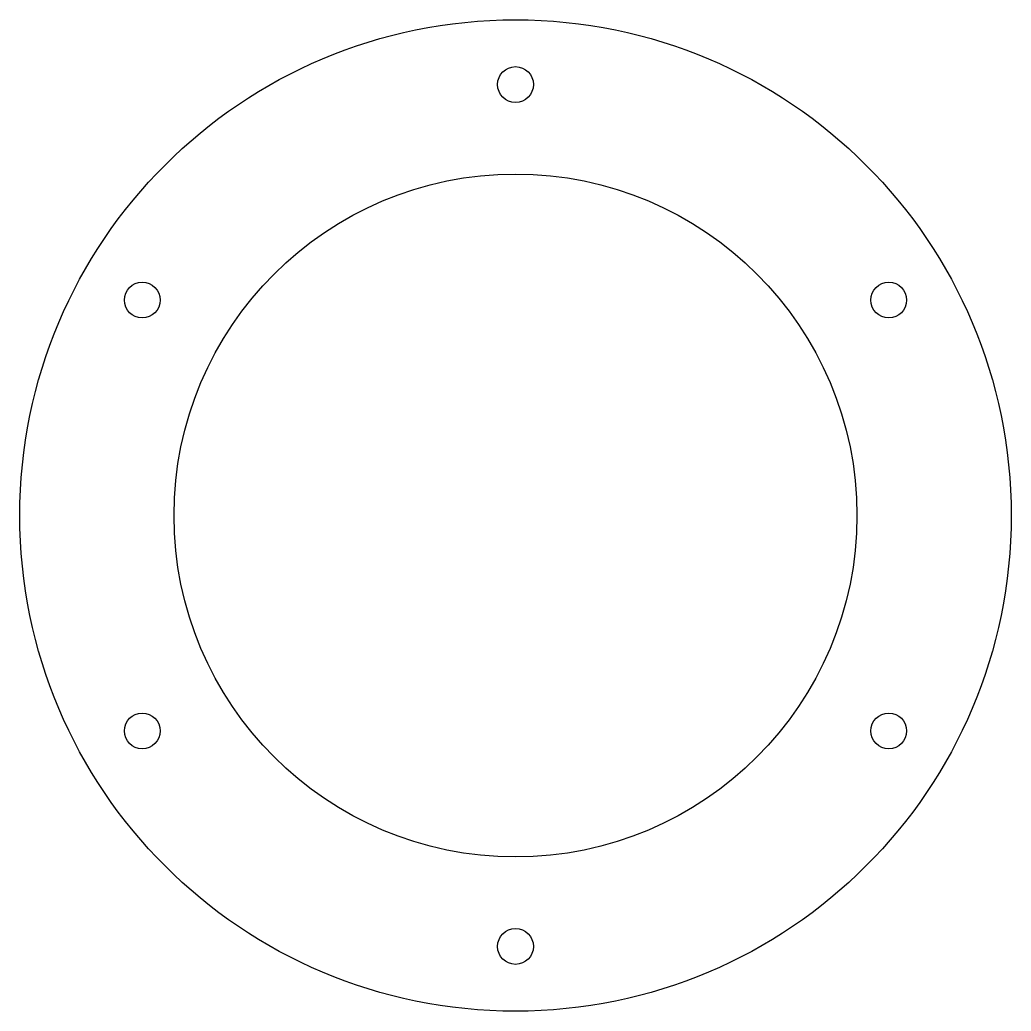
# Model space of a CAD drawing. Header units: millimetres. Extents: x -90 to 90, y -90 to 90.
import ezdxf

# ---------------------------------------------------------------- set-up
doc = ezdxf.new("R2010")
doc.units = ezdxf.units.MM

msp = doc.modelspace()

# ---------------------------------------------------------------- linework, layer by layer
at = {"color": 7, "linetype": 'Continuous', "lineweight": 25}
for centre, radius in [((0, 0), 90), ((0, 78.25), 3.25), ((0, 0), 62), ((-67.77, 39.12), 3.25), ((67.77, 39.12), 3.25), ((-67.77, -39.12), 3.25), ((67.77, -39.12), 3.25), ((0, -78.25), 3.25)]:
    msp.add_circle(centre, radius, dxfattribs=at)

doc.saveas('drawing.dxf')
